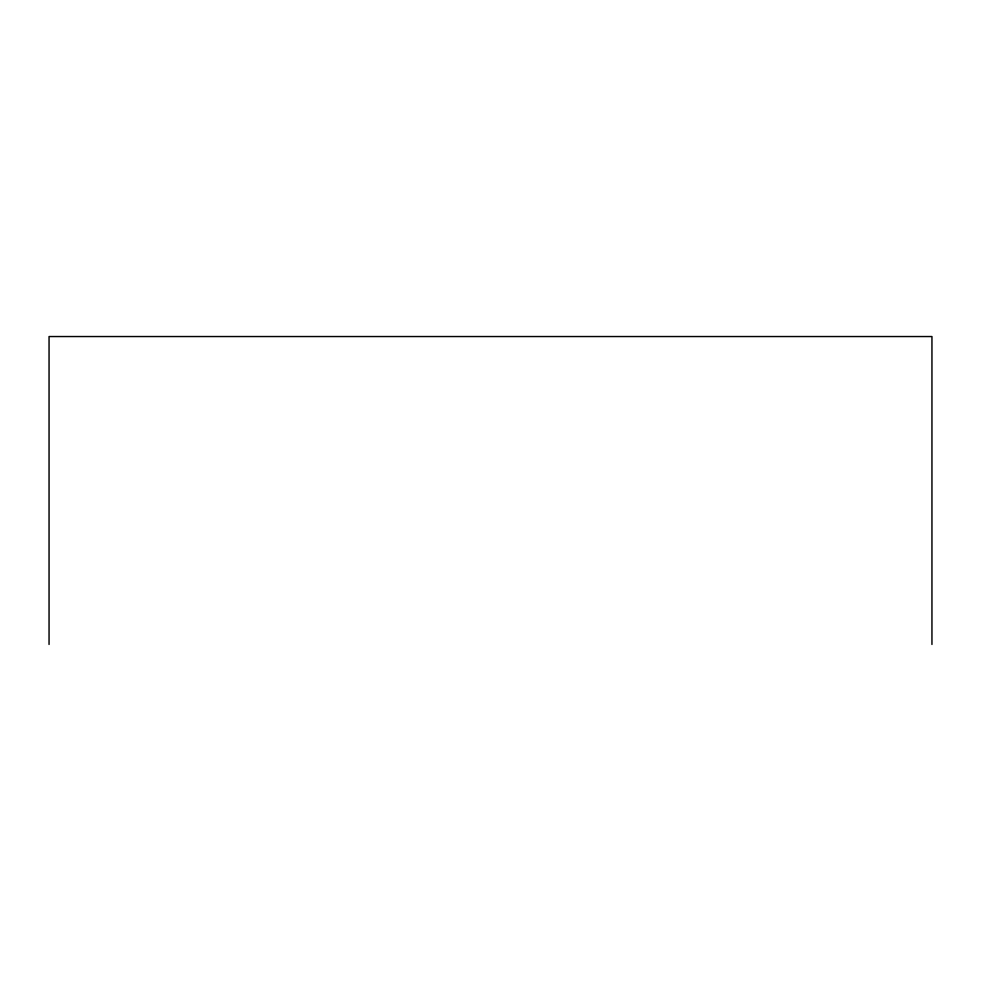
<?xml version="1.0" encoding="UTF-8"?>
<svg xmlns="http://www.w3.org/2000/svg" width="981" height="981" viewBox="0 0 981 981"><rect width="100%" height="100%" fill="white"/><g stroke="black" fill="none" stroke-linecap="round" stroke-linejoin="round"><path stroke-width="1.47" d="M931.95 644.456L931.95 336.544L49.05 336.544L49.05 644.456"/></g></svg>
